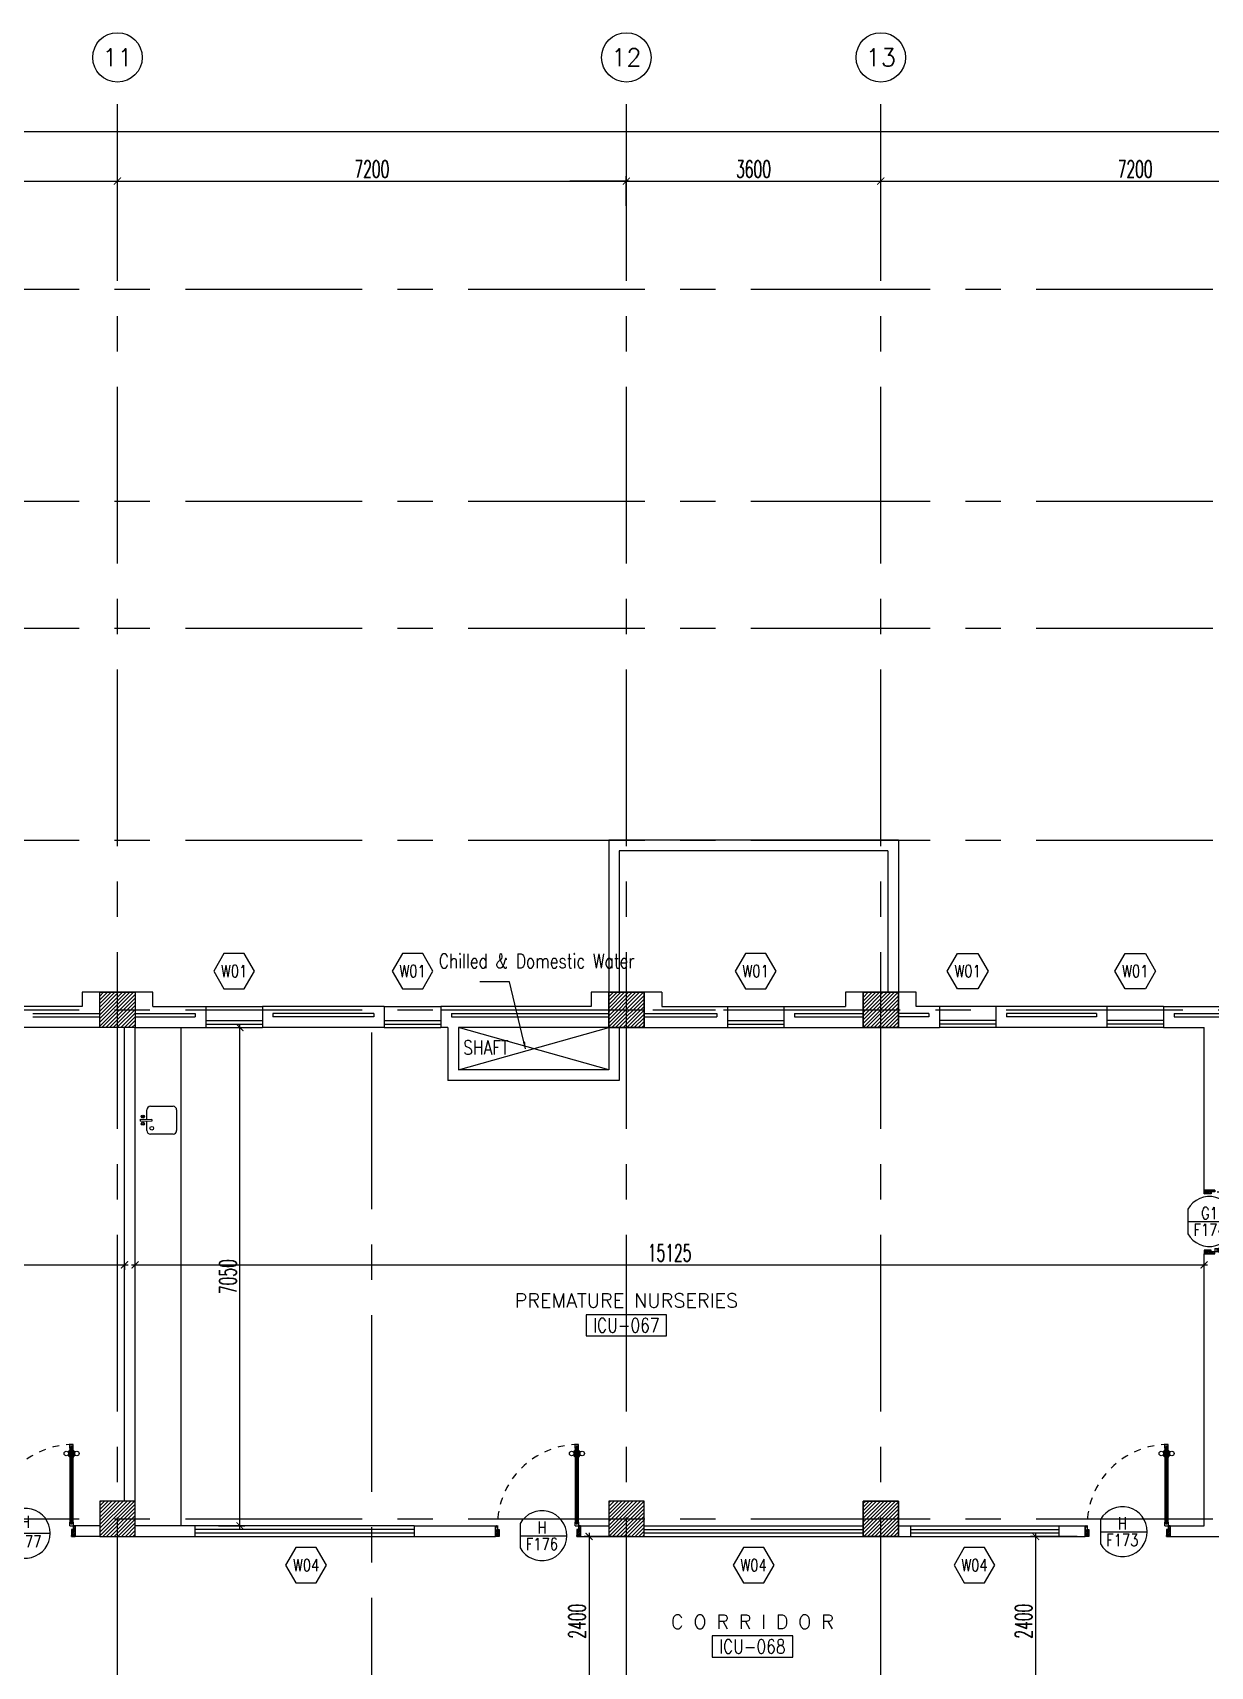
# Model space of a CAD drawing. Extents: x 275967.8 to 276060, y 57291.9 to 57371.4.
# Drawn here: x 276026.38 to 276043.04, y 57348.29 to 57371.41 of the extents above; entities that cross this region are included whole.
import ezdxf
from ezdxf.enums import TextEntityAlignment as Align

# ---------------------------------------------------------------- set-up
doc = ezdxf.new("R2010")
doc.units = 0
doc.header["$MEASUREMENT"] = 0
doc.header["$PDMODE"] = 34
doc.linetypes.add('CENTERX2', pattern=[4, 2.5, -0.5, 0.5, -0.5])
doc.linetypes.add('HIDDEN', pattern=[0.375, 0.25, -0.125])
doc.layers.get('0').update_dxf_attribs({"linetype": 'CONTINUOUS'})
doc.layers.get('DEFPOINTS').update_dxf_attribs({"linetype": 'CONTINUOUS'})
for name, color, linetype in [('AX-CR', 2, 'CONTINUOUS'), ('AX-DIM', 4, 'CONTINUOUS'), ('AX-TXT', 2, 'CONTINUOUS'), ('AXES', 11, 'CENTERX2'), ('COL', 5, 'CONTINUOUS'), ('DIM', 4, 'CONTINUOUS'), ('DOOR', 7, 'CONTINUOUS'), ('DOOR-CR', 2, 'CONTINUOUS'), ('DOOR-NO', 3, 'CONTINUOUS'), ('HAT', 8, 'CONTINUOUS'), ('INSUL', 4, 'CONTINUOUS'), ('NON-MEDICAL', 3, 'CONTINUOUS'), ('PROJ-L', 3, 'CONTINUOUS'), ('RM-BOX', 4, 'CONTINUOUS'), ('RM-NAME', 2, 'CONTINUOUS'), ('RM-NO', 2, 'CONTINUOUS'), ('SHAFT', 3, 'CONTINUOUS'), ('SHAFTS', 4, 'CONTINUOUS'), ('WALL', 2, 'CONTINUOUS'), ('WIN', 3, 'CONTINUOUS'), ('WIN-BOX', 4, 'CONTINUOUS'), ('WIN-NO', 5, 'CONTINUOUS')]:
    doc.layers.add(name, color=color, linetype=linetype)
doc.styles.add('ROMANS', font='ROMANS.shx', dxfattribs={"width": 0.6})
doc.dimstyles.new('STANDARD in', dxfattribs={"dimtxt": 0.24, "dimasz": 0.1, "dimexe": 0.07, "dimexo": 0.05, "dimgap": 0.05, "dimtad": 1, "dimdec": 0, "dimlfac": 1000, "dimzin": 0, "dimdsep": 46, "dimtxsty": 'ROMANS', "dimblk": 'ARCHTICK', "dimcen": 0.05, "dimdle": 0.05, "dimclrd": 4, "dimclre": 4, "dimclrt": 2, "dimadec": 0, "dimazin": 0, "dimtfac": 1, "dimtdec": 0, "dimtmove": 2, "dimatfit": 3, "dimfxl": 0, "dimtolj": 1, "dimtzin": 0, "dimarcsym": 0})

# ---------------------------------------------------------------- blocks, each defined once
blk = doc.blocks.new('*X13')
at = {"color": 0}
for p, q in [((84179, 169934), (84635, 170390)), ((84179, 169987), (84582, 170390)), ((84179, 170040), (84529, 170390)), ((84179, 170093), (84476, 170390)), ((84179, 170146), (84423, 170390)), ((84179, 170199), (84370, 170390)), ((84179, 170252), (84317, 170390)), ((84179, 170305), (84264, 170390)), ((84179, 170358), (84211, 170390)), ((84188, 169890), (84679, 170381)), ((84241, 169890), (84679, 170328)), ((84294, 169890), (84679, 170274)), ((84347, 169890), (84679, 170221)), ((84401, 169890), (84679, 170168)), ((84454, 169890), (84679, 170115)), ((84507, 169890), (84679, 170062)), ((84560, 169890), (84679, 170009)), ((84613, 169890), (84679, 169956)), ((84666, 169890), (84679, 169903))]:
    blk.add_line(p, q, dxfattribs=at)
blk = doc.blocks.new('*X12')
at = {"color": 0}
for p, q in [((80579, 169940), (81029, 170390)), ((80579, 169993), (80976, 170390)), ((80579, 170046), (80923, 170390)), ((80579, 170099), (80870, 170390)), ((80579, 170152), (80817, 170390)), ((80579, 170205), (80764, 170390)), ((80579, 170258), (80711, 170390)), ((80579, 170311), (80658, 170390)), ((80579, 170364), (80605, 170390)), ((80582, 169890), (81079, 170387)), ((80635, 169890), (81079, 170334)), ((80688, 169890), (81079, 170281)), ((80741, 169890), (81079, 170228)), ((80794, 169890), (81079, 170175)), ((80847, 169890), (81079, 170122)), ((80900, 169890), (81079, 170069)), ((80953, 169890), (81079, 170016)), ((81006, 169890), (81079, 169963)), ((81059, 169890), (81079, 169910))]:
    blk.add_line(p, q, dxfattribs=at)
blk = doc.blocks.new('*X11')
at = {"color": 0}
for p, q in [((80579, 177099), (81070, 177590)), ((80579, 177152), (81017, 177590)), ((80579, 177205), (80964, 177590)), ((80579, 177258), (80911, 177590)), ((80579, 177311), (80858, 177590)), ((80579, 177364), (80804, 177590)), ((80579, 177417), (80751, 177590)), ((80579, 177471), (80698, 177590)), ((80579, 177524), (80645, 177590)), ((80579, 177577), (80592, 177590)), ((80623, 177090), (81079, 177546)), ((80676, 177090), (81079, 177493)), ((80729, 177090), (81079, 177440)), ((80782, 177090), (81079, 177387)), ((80835, 177090), (81079, 177334)), ((80888, 177090), (81079, 177281)), ((80941, 177090), (81079, 177228)), ((80994, 177090), (81079, 177175)), ((81047, 177090), (81079, 177122))]:
    blk.add_line(p, q, dxfattribs=at)
blk = doc.blocks.new('*X10')
at = {"color": 0}
for p, q in [((84179, 177093), (84676, 177590)), ((84179, 177146), (84623, 177590)), ((84179, 177199), (84570, 177590)), ((84179, 177252), (84517, 177590)), ((84179, 177305), (84464, 177590)), ((84179, 177358), (84411, 177590)), ((84179, 177411), (84358, 177590)), ((84179, 177464), (84305, 177590)), ((84179, 177517), (84252, 177590)), ((84179, 177570), (84199, 177590)), ((84229, 177090), (84679, 177540)), ((84282, 177090), (84679, 177487)), ((84335, 177090), (84679, 177434)), ((84388, 177090), (84679, 177381)), ((84441, 177090), (84679, 177328)), ((84494, 177090), (84679, 177275)), ((84547, 177090), (84679, 177222)), ((84600, 177090), (84679, 177169)), ((84653, 177090), (84679, 177116))]:
    blk.add_line(p, q, dxfattribs=at)
blk = doc.blocks.new('AXU')
at = {"layer": 'AX-CR'}
blk.add_circle((0, 350), 350, dxfattribs=at)
at = {"layer": 'AX-TXT', "style": 'ROMANS'}
blk.add_attdef('AX', text='', height=250, dxfattribs=at).set_placement((0, 350), align=Align.MIDDLE)
blk = doc.blocks.new('_ARCHTICK')
at = {"color": 0, "linetype": 'ByBlock', "const_width": 0.15}
blk.add_lwpolyline([(-0.5, -0.5), (0.5, 0.5)], dxfattribs=at)
blk = doc.blocks.new('*D649')
at = {"layer": 'AX-DIM', "color": 4, "lineweight": -2, "ltscale": 0.3}
for p, q in [((276034.725, 57369.311), (276038.425, 57369.311)), ((276034.775, 57368.961), (276034.775, 57369.381)), ((276038.375, 57368.961), (276038.375, 57369.381))]:
    blk.add_line(p, q, dxfattribs=at)
at = {"layer": 'DEFPOINTS', "color": 0, "ltscale": 0.3}
for p in [(276038.375, 57369.311), (276034.775, 57368.911), (276038.375, 57368.911)]:
    blk.add_point(p, dxfattribs=at)
at = {"layer": 'AX-DIM', "color": 4, "lineweight": -2, "ltscale": 0.3, "xscale": 0.1, "yscale": 0.1, "zscale": 0.1, "rotation": 180}
blk.add_blockref('_ARCHTICK', (276034.775, 57369.311), dxfattribs=at)
at = {"layer": 'AX-DIM', "color": 4, "lineweight": -2, "ltscale": 0.3, "xscale": 0.1, "yscale": 0.1, "zscale": 0.1}
blk.add_blockref('_ARCHTICK', (276038.375, 57369.311), dxfattribs=at)
at = {"layer": 'AX-DIM', "color": 2, "ltscale": 0.3, "insert": (276036.575, 57369.481), "char_height": 0.24, "attachment_point": 5, "style": 'ROMANS'}
blk.add_mtext('\\A1;3600', dxfattribs=at)
blk = doc.blocks.new('COL50')
at = {"layer": 'COL'}
blk.add_lwpolyline([(-250, 250), (-250, -250), (250, -250), (250, 250)], close=True, dxfattribs=at)
blk = doc.blocks.new('WW1')
at = {"layer": 'WIN-BOX'}
blk.add_lwpolyline([(144, -250), (289, 0), (144, 250), (-144, 250), (-289, 0), (-144, -250)], close=True, dxfattribs=at)
at = {"layer": 'WIN-NO', "style": 'ROMANS', "width": 0.8}
blk.add_attdef('W00', text='', height=170, dxfattribs=at).set_placement((0, 0), align=Align.MIDDLE)
blk = doc.blocks.new('*D648')
at = {"layer": 'AX-DIM', "color": 4, "lineweight": -2, "ltscale": 0.3}
for p, q in [((276038.325, 57369.311), (276045.625, 57369.311)), ((276038.375, 57369.361), (276038.375, 57369.381)), ((276045.575, 57369.361), (276045.575, 57369.381))]:
    blk.add_line(p, q, dxfattribs=at)
at = {"layer": 'DEFPOINTS', "color": 0, "ltscale": 0.3}
for p in [(276038.375, 57369.311), (276045.575, 57369.311), (276045.575, 57369.311)]:
    blk.add_point(p, dxfattribs=at)
at = {"layer": 'AX-DIM', "color": 4, "lineweight": -2, "ltscale": 0.3, "xscale": 0.1, "yscale": 0.1, "zscale": 0.1, "rotation": 180}
blk.add_blockref('_ARCHTICK', (276038.375, 57369.311), dxfattribs=at)
at = {"layer": 'AX-DIM', "color": 4, "lineweight": -2, "ltscale": 0.3, "xscale": 0.1, "yscale": 0.1, "zscale": 0.1}
blk.add_blockref('_ARCHTICK', (276045.575, 57369.311), dxfattribs=at)
at = {"layer": 'AX-DIM', "color": 2, "ltscale": 0.3, "insert": (276041.975, 57369.481), "char_height": 0.24, "attachment_point": 5, "style": 'ROMANS'}
blk.add_mtext('\\A1;7200', dxfattribs=at)
blk = doc.blocks.new('*D132')
at = {"layer": 'AX-DIM', "color": 4, "lineweight": -2, "ltscale": 0.3}
for p, q in [((275978.085, 57369.661), (275978.085, 57370.081)), ((276053.495, 57364.468), (276053.495, 57370.081)), ((275978.035, 57370.011), (276053.545, 57370.011))]:
    blk.add_line(p, q, dxfattribs=at)
at = {"layer": 'DEFPOINTS', "color": 0, "ltscale": 0.3}
for p in [(276053.495, 57370.011), (275978.085, 57369.611), (276053.495, 57364.418)]:
    blk.add_point(p, dxfattribs=at)
at = {"layer": 'AX-DIM', "color": 4, "lineweight": -2, "ltscale": 0.3, "xscale": 0.1, "yscale": 0.1, "zscale": 0.1, "rotation": 180}
blk.add_blockref('_ARCHTICK', (275978.085, 57370.011), dxfattribs=at)
at = {"layer": 'AX-DIM', "color": 4, "lineweight": -2, "ltscale": 0.3, "xscale": 0.1, "yscale": 0.1, "zscale": 0.1}
blk.add_blockref('_ARCHTICK', (276053.495, 57370.011), dxfattribs=at)
at = {"layer": 'AX-DIM', "color": 2, "ltscale": 0.3, "insert": (276016.705, 57370.28), "char_height": 0.24, "attachment_point": 5, "style": 'ROMANS'}
blk.add_mtext('\\A1;75409', dxfattribs=at)
blk = doc.blocks.new('DOOR90')
at = {"layer": 'DOOR', "color": 0, "linetype": 'ByBlock'}
for p, q in [((-150, 0), (-150, -25)), ((-150, 0), (0, 0)), ((0, -50), (0, 0)), ((-1000, -25), (-1000, -75)), ((-1000, -75), (-1000, -25)), ((-950, -25), (-1000, -25)), ((-950, -75), (-1000, -75)), ((-970, -42), (-970, -58)), ((-950, -42), (-970, -42)), ((-950, -58), (-970, -58)), ((-950, -25), (-950, -42)), ((-950, -58), (-950, -75)), ((-918, -25), (-918, -18)), ((-828, -18), (-918, -18)), ((-918, -75), (-918, -82)), ((-828, -82), (-918, -82)), ((-905, -18), (-905, -9)), ((-905, -9), (-840, -9)), ((-905, -18), (-840, -18)), ((-905, -82), (-905, -91)), ((-905, -82), (-840, -82)), ((-905, -91), (-840, -91)), ((-840, -18), (-840, -9)), ((-840, -82), (-840, -91)), ((-828, -25), (-828, -18)), ((-828, -75), (-828, -82)), ((-200, -42), (-200, -25)), ((-200, -25), (-150, -25)), ((-180, -42), (-200, -42)), ((-200, -75), (-200, -58)), ((-200, -58), (-180, -58)), ((-150, -75), (-200, -75)), ((-180, -58), (-180, -42)), ((-150, -75), (-150, -25)), ((-150, -25), (-100, -25)), ((-100, -25), (-100, -50)), ((-100, -50), (0, -50)), ((-150, -900), (-150, -875)), ((-150, -875), (-100, -875)), ((0, -900), (-150, -900)), ((-150, -900), (0, -900)), ((-100, -850), (0, -850)), ((-100, -875), (-100, -850)), ((0, -850), (0, -900))]:
    blk.add_line(p, q, dxfattribs=at)
at = {"layer": 'DOOR', "color": 9, "linetype": 'ByBlock'}
for p, q in [((0, -50), (-114, 0)), ((0, -50), (-40, 0)), ((0, -50), (-100, -37)), ((0, -850), (-114, -900)), ((0, -850), (-100, -863)), ((0, -850), (-40, -900))]:
    blk.add_line(p, q, dxfattribs=at)
at = {"layer": 'DOOR', "linetype": 'ByBlock'}
for p, q in [((-200, -25), (-950, -25)), ((-200, -42), (-950, -42)), ((-200, -58), (-950, -58)), ((-950, -75), (-200, -75))]:
    blk.add_line(p, q, dxfattribs=at)
at = {"layer": 'DOOR', "color": 0, "linetype": 'ByBlock'}
for centre in [(-873, 24), (-873, -124)]:
    blk.add_circle(centre, 32.4, dxfattribs=at)
at = {"layer": 'DOOR', "color": 9, "linetype": 'ByBlock'}
for centre, radius, start, end in [((0, -50), 154, 161.1053, 166.2858), ((0, -50), 134, 158.1598, 169.28), ((0, -50), 94.4, 148.0182, 180), ((0, -50), 74.4, 137.7764, 180), ((0, -50), 114, 154.0838, 167.3774), ((0, -50), 54.4, 113.2074, 180), ((0, -50), 34.4, 90, 180), ((0, -50), 14.4, 90, 180), ((0, -850), 154, 193.7142, 198.8947), ((0, -850), 134, 190.72, 201.8402), ((0, -850), 94.4, 180, 211.9818), ((0, -850), 74.4, 180, 222.2236), ((0, -850), 54.4, 180, 246.7926), ((0, -850), 34.4, 180, 270), ((0, -850), 14.4, 180, 270)]:
    blk.add_arc(centre, radius, start, end, dxfattribs=at)
at = {"layer": 'DOOR', "linetype": 'HIDDEN', "ltscale": 0.5}
blk.add_arc((-150, -25), 850, 180, 270, dxfattribs=at)
blk = doc.blocks.new('DD1')
at = {"layer": 'DOOR-CR'}
blk.add_line((-308, 0), (353, 0), dxfattribs=at)
blk.add_lwpolyline([(-308, -173, 3.820224), (-308, 173)], format="xyb", close=True, dxfattribs=at)
at = {"layer": 'DOOR-NO', "color": 255, "style": 'ROMANS', "width": 0.8}
for tag, p in [('G', (0, 184)), ('000', (0, -141))]:
    blk.add_attdef(tag, text='', height=204, dxfattribs=at).set_placement(p, align=Align.MIDDLE)
blk = doc.blocks.new('RM1')
at = {"layer": 'RM-BOX'}
blk.add_lwpolyline([(570, -200), (-570, -200), (-570, -500), (570, -500)], close=True, dxfattribs=at)
at = {"layer": 'RM-NAME', "style": 'ROMANS'}
for tag, p in [('ROOMNAME1', (0, 324)), ('ROOMNAME2', (0, 0))]:
    blk.add_attdef(tag, text='', height=200, dxfattribs=at).set_placement(p, align=Align.MIDDLE)
at = {"layer": 'RM-NO', "style": 'ROMANS', "width": 0.8}
blk.add_attdef('ROOMNO', text='', height=200, dxfattribs=at).set_placement((0, -350), align=Align.MIDDLE)
blk = doc.blocks.new('*X44')
at = {"color": 0}
for p, q in [((73379, 169899), (73870, 170390)), ((73379, 169952), (73817, 170390)), ((73379, 170005), (73764, 170390)), ((73379, 170058), (73711, 170390)), ((73379, 170111), (73658, 170390)), ((73379, 170164), (73604, 170390)), ((73379, 170217), (73551, 170390)), ((73379, 170271), (73498, 170390)), ((73379, 170324), (73445, 170390)), ((73379, 170377), (73392, 170390)), ((73423, 169890), (73879, 170346)), ((73476, 169890), (73879, 170293)), ((73529, 169890), (73879, 170240)), ((73582, 169890), (73879, 170187)), ((73635, 169890), (73879, 170134)), ((73688, 169890), (73879, 170081)), ((73741, 169890), (73879, 170028)), ((73794, 169890), (73879, 169975)), ((73847, 169890), (73879, 169922))]:
    blk.add_line(p, q, dxfattribs=at)
blk = doc.blocks.new('*X43')
at = {"color": 0}
for p, q in [((73379, 177112), (73857, 177590)), ((73379, 177165), (73804, 177590)), ((73379, 177218), (73751, 177590)), ((73379, 177271), (73698, 177590)), ((73379, 177324), (73645, 177590)), ((73379, 177377), (73592, 177590)), ((73379, 177430), (73539, 177590)), ((73379, 177483), (73486, 177590)), ((73379, 177536), (73433, 177590)), ((73410, 177090), (73879, 177559)), ((73463, 177090), (73879, 177506)), ((73516, 177090), (73879, 177453)), ((73569, 177090), (73879, 177400)), ((73622, 177090), (73879, 177347)), ((73675, 177090), (73879, 177294)), ((73728, 177090), (73879, 177241)), ((73781, 177090), (73879, 177188)), ((73834, 177090), (73879, 177134))]:
    blk.add_line(p, q, dxfattribs=at)
blk = doc.blocks.new('*D635')
at = {"layer": 'AX-DIM', "color": 4, "lineweight": -2, "ltscale": 0.3}
for p, q in [((276020.325, 57369.311), (276027.625, 57369.311)), ((276020.375, 57368.961), (276020.375, 57369.381)), ((276027.575, 57368.961), (276027.575, 57369.381))]:
    blk.add_line(p, q, dxfattribs=at)
at = {"layer": 'DEFPOINTS', "color": 0, "ltscale": 0.3}
for p in [(276027.575, 57369.311), (276020.375, 57368.911), (276027.575, 57368.911)]:
    blk.add_point(p, dxfattribs=at)
at = {"layer": 'AX-DIM', "color": 4, "lineweight": -2, "ltscale": 0.3, "xscale": 0.1, "yscale": 0.1, "zscale": 0.1, "rotation": 180}
blk.add_blockref('_ARCHTICK', (276020.375, 57369.311), dxfattribs=at)
at = {"layer": 'AX-DIM', "color": 4, "lineweight": -2, "ltscale": 0.3, "xscale": 0.1, "yscale": 0.1, "zscale": 0.1}
blk.add_blockref('_ARCHTICK', (276027.575, 57369.311), dxfattribs=at)
at = {"layer": 'AX-DIM', "color": 2, "ltscale": 0.3, "insert": (276023.975, 57369.481), "char_height": 0.24, "attachment_point": 5, "style": 'ROMANS'}
blk.add_mtext('\\A1;7200', dxfattribs=at)
blk = doc.blocks.new('*D634')
at = {"layer": 'AX-DIM', "color": 4, "lineweight": -2, "ltscale": 0.3}
for p, q in [((276027.525, 57369.311), (276034.825, 57369.311)), ((276027.575, 57368.961), (276027.575, 57369.381)), ((276034.775, 57368.961), (276034.775, 57369.381))]:
    blk.add_line(p, q, dxfattribs=at)
at = {"layer": 'DEFPOINTS', "color": 0, "ltscale": 0.3}
for p in [(276034.775, 57369.311), (276027.575, 57368.911), (276034.775, 57368.911)]:
    blk.add_point(p, dxfattribs=at)
at = {"layer": 'AX-DIM', "color": 4, "lineweight": -2, "ltscale": 0.3, "xscale": 0.1, "yscale": 0.1, "zscale": 0.1, "rotation": 180}
blk.add_blockref('_ARCHTICK', (276027.575, 57369.311), dxfattribs=at)
at = {"layer": 'AX-DIM', "color": 4, "lineweight": -2, "ltscale": 0.3, "xscale": 0.1, "yscale": 0.1, "zscale": 0.1}
blk.add_blockref('_ARCHTICK', (276034.775, 57369.311), dxfattribs=at)
at = {"layer": 'AX-DIM', "color": 2, "ltscale": 0.3, "insert": (276031.175, 57369.481), "char_height": 0.24, "attachment_point": 5, "style": 'ROMANS'}
blk.add_mtext('\\A1;7200', dxfattribs=at)
blk = doc.blocks.new('*D633')
at = {"layer": 'AX-DIM', "color": 4, "lineweight": -2, "ltscale": 0.3}
for p, q in [((276034.725, 57369.311), (276038.425, 57369.311)), ((276034.775, 57368.961), (276034.775, 57369.381)), ((276038.375, 57368.961), (276038.375, 57369.381))]:
    blk.add_line(p, q, dxfattribs=at)
at = {"layer": 'DEFPOINTS', "color": 0, "ltscale": 0.3}
for p in [(276038.375, 57369.311), (276034.775, 57368.911), (276038.375, 57368.911)]:
    blk.add_point(p, dxfattribs=at)
at = {"layer": 'AX-DIM', "color": 4, "lineweight": -2, "ltscale": 0.3, "xscale": 0.1, "yscale": 0.1, "zscale": 0.1, "rotation": 180}
blk.add_blockref('_ARCHTICK', (276034.775, 57369.311), dxfattribs=at)
at = {"layer": 'AX-DIM', "color": 4, "lineweight": -2, "ltscale": 0.3, "xscale": 0.1, "yscale": 0.1, "zscale": 0.1}
blk.add_blockref('_ARCHTICK', (276038.375, 57369.311), dxfattribs=at)
at = {"layer": 'AX-DIM', "color": 2, "ltscale": 0.3, "insert": (276036.575, 57369.481), "char_height": 0.24, "attachment_point": 5, "style": 'ROMANS'}
blk.add_mtext('\\A1;3600', dxfattribs=at)
blk = doc.blocks.new('*D492')
at = {"layer": 'DEFPOINTS', "color": 0, "linetype": 'ByBlock', "ltscale": 0.3}
for p in [(276020.625, 57354.033), (276027.675, 57354.033), (276027.675, 57353.975)]:
    blk.add_point(p, dxfattribs=at)
at = {"layer": 'DIM', "color": 4, "linetype": 'ByBlock', "lineweight": -2, "ltscale": 0.3}
for p, q in [((276020.575, 57353.975), (276027.725, 57353.975)), ((276020.625, 57353.983), (276020.625, 57353.905)), ((276027.675, 57353.983), (276027.675, 57353.905))]:
    blk.add_line(p, q, dxfattribs=at)
at = {"layer": 'DIM', "color": 4, "linetype": 'ByBlock', "lineweight": -2, "ltscale": 0.3, "xscale": 0.1, "yscale": 0.1, "zscale": 0.1, "rotation": 180}
blk.add_blockref('_ARCHTICK', (276020.625, 57353.975), dxfattribs=at)
at = {"layer": 'DIM', "color": 4, "linetype": 'ByBlock', "lineweight": -2, "ltscale": 0.3, "xscale": 0.1, "yscale": 0.1, "zscale": 0.1}
blk.add_blockref('_ARCHTICK', (276027.675, 57353.975), dxfattribs=at)
at = {"layer": 'DIM', "color": 2, "linetype": 'ByBlock', "ltscale": 0.3, "insert": (276024.15, 57354.145), "char_height": 0.24, "attachment_point": 5, "style": 'ROMANS'}
blk.add_mtext('\\A1;7050', dxfattribs=at)
blk = doc.blocks.new('*D485')
at = {"layer": 'DEFPOINTS', "color": 0, "linetype": 'ByBlock', "ltscale": 0.3}
for p in [(276042.95, 57353.975), (276027.825, 57353.691), (276042.95, 57353.691)]:
    blk.add_point(p, dxfattribs=at)
at = {"layer": 'WALL', "color": 4, "linetype": 'ByBlock', "lineweight": -2, "ltscale": 0.3}
for p, q in [((276027.775, 57353.975), (276043, 57353.975)), ((276027.825, 57353.741), (276027.825, 57354.045)), ((276042.95, 57353.741), (276042.95, 57354.045))]:
    blk.add_line(p, q, dxfattribs=at)
at = {"layer": 'WALL', "color": 4, "linetype": 'ByBlock', "lineweight": -2, "ltscale": 0.3, "xscale": 0.1, "yscale": 0.1, "zscale": 0.1, "rotation": 180}
blk.add_blockref('_ARCHTICK', (276027.825, 57353.975), dxfattribs=at)
at = {"layer": 'WALL', "color": 4, "linetype": 'ByBlock', "lineweight": -2, "ltscale": 0.3, "xscale": 0.1, "yscale": 0.1, "zscale": 0.1}
blk.add_blockref('_ARCHTICK', (276042.95, 57353.975), dxfattribs=at)
at = {"layer": 'WALL', "color": 2, "linetype": 'ByBlock', "ltscale": 0.3, "insert": (276035.388, 57354.145), "char_height": 0.24, "attachment_point": 5, "style": 'ROMANS'}
blk.add_mtext('\\A1;15125', dxfattribs=at)
blk = doc.blocks.new('*D484')
at = {"layer": 'DEFPOINTS', "color": 0, "linetype": 'ByBlock', "ltscale": 0.3}
for p in [(276028.825, 57357.333), (276029.308, 57357.333), (276028.956, 57350.283)]:
    blk.add_point(p, dxfattribs=at)
at = {"layer": 'WALL', "color": 4, "linetype": 'ByBlock', "lineweight": -2, "ltscale": 0.3}
for p, q in [((276029.308, 57350.233), (276029.308, 57357.383)), ((276028.875, 57357.333), (276029.378, 57357.333)), ((276029.006, 57350.283), (276029.378, 57350.283))]:
    blk.add_line(p, q, dxfattribs=at)
at = {"layer": 'WALL', "color": 4, "linetype": 'ByBlock', "lineweight": -2, "ltscale": 0.3, "xscale": 0.1, "yscale": 0.1, "zscale": 0.1}
for p, rotation in [((276029.308, 57357.333), 90), ((276029.308, 57350.283), 270)]:
    blk.add_blockref('_ARCHTICK', p, dxfattribs=dict(at, rotation=rotation))
at = {"layer": 'WALL', "color": 2, "linetype": 'ByBlock', "ltscale": 0.3, "insert": (276029.138, 57353.808), "char_height": 0.24, "attachment_point": 5, "rotation": 90, "style": 'ROMANS'}
blk.add_mtext('\\A1;7050', dxfattribs=at)
blk = doc.blocks.new('*D465')
at = {"layer": 'DEFPOINTS', "color": 0, "linetype": 'ByBlock', "ltscale": 0.3}
for p in [(276034.888, 57350.133), (276034.249, 57347.733), (276034.799, 57347.733)]:
    blk.add_point(p, dxfattribs=at)
at = {"layer": 'DIM', "color": 4, "linetype": 'ByBlock', "lineweight": -2, "ltscale": 0.3}
for p, q in [((276034.838, 57350.133), (276034.179, 57350.133)), ((276034.249, 57350.183), (276034.249, 57347.683)), ((276034.749, 57347.733), (276034.179, 57347.733))]:
    blk.add_line(p, q, dxfattribs=at)
at = {"layer": 'DIM', "color": 4, "linetype": 'ByBlock', "lineweight": -2, "ltscale": 0.3, "xscale": 0.1, "yscale": 0.1, "zscale": 0.1}
for p, rotation in [((276034.249, 57350.133), 90), ((276034.249, 57347.733), 270)]:
    blk.add_blockref('_ARCHTICK', p, dxfattribs=dict(at, rotation=rotation))
at = {"layer": 'DIM', "color": 2, "linetype": 'ByBlock', "ltscale": 0.3, "insert": (276034.079, 57348.933), "char_height": 0.24, "attachment_point": 5, "rotation": 90, "style": 'ROMANS'}
blk.add_mtext('\\A1;2400', dxfattribs=at)
blk = doc.blocks.new('DOOR100')
at = {"layer": 'DOOR', "color": 0, "linetype": 'ByBlock'}
for p, q in [((-82, 1205), (-91, 1205)), ((-91, 1205), (-91, 1140)), ((-75, 1218), (-82, 1218)), ((-82, 1128), (-82, 1218)), ((-82, 1205), (-82, 1140)), ((-25, 1300), (-75, 1300)), ((-75, 1300), (-25, 1300)), ((-75, 1250), (-75, 1300)), ((-58, 1250), (-75, 1250)), ((-42, 1270), (-58, 1270)), ((-58, 1250), (-58, 1270)), ((-42, 1250), (-42, 1270)), ((-25, 1250), (-42, 1250)), ((-25, 1250), (-25, 1300)), ((-25, 1218), (-18, 1218)), ((-18, 1128), (-18, 1218)), ((-18, 1205), (-9, 1205)), ((-18, 1205), (-18, 1140)), ((-9, 1205), (-9, 1140)), ((-82, 1140), (-91, 1140)), ((-75, 1128), (-82, 1128)), ((-25, 1128), (-18, 1128)), ((-18, 1140), (-9, 1140)), ((-1200, 0), (-1200, 150)), ((-1200, 150), (-1175, 150)), ((-1200, 150), (-1200, 0)), ((-1150, 0), (-1200, 0)), ((-1175, 150), (-1175, 100)), ((-1175, 100), (-1150, 100)), ((-1150, 100), (-1150, 0)), ((-75, 200), (-58, 200)), ((-75, 150), (-75, 200)), ((-75, 150), (-25, 150)), ((-58, 200), (-58, 180)), ((-58, 180), (-42, 180)), ((-50, 100), (-50, 0)), ((-25, 100), (-50, 100)), ((-50, 0), (0, 0)), ((-42, 200), (-25, 200)), ((-42, 180), (-42, 200)), ((-25, 200), (-25, 150)), ((0, 150), (-25, 150)), ((-25, 150), (-25, 100)), ((0, 150), (0, 0))]:
    blk.add_line(p, q, dxfattribs=at)
at = {"layer": 'DOOR', "linetype": 'ByBlock'}
for p, q in [((-75, 1250), (-75, 200)), ((-58, 200), (-58, 1250)), ((-42, 200), (-42, 1250)), ((-25, 200), (-25, 1250)), ((0, 0), (0, 150))]:
    blk.add_line(p, q, dxfattribs=at)
at = {"layer": 'DOOR', "color": 9, "linetype": 'ByBlock'}
for p, q in [((-1150, 0), (-1200, 114)), ((-1150, 0), (-1200, 40)), ((-1150, 0), (-1163, 100)), ((-50, 0), (0, 114)), ((-50, 0), (-37, 100)), ((-50, 0), (0, 40))]:
    blk.add_line(p, q, dxfattribs=at)
at = {"layer": 'DOOR', "color": 0, "linetype": 'ByBlock'}
for centre in [(-124, 1173), (24, 1173)]:
    blk.add_circle(centre, 32.4, dxfattribs=at)
at = {"layer": 'DOOR', "linetype": 'HIDDEN', "ltscale": 0.5}
blk.add_arc((-25, 150), 1150, 90, 180.0001, dxfattribs=at)
at = {"layer": 'DOOR', "color": 9, "linetype": 'ByBlock'}
for centre, radius, start, end in [((-1150, 0), 154, 103.7142, 108.8947), ((-1150, 0), 134, 100.72, 111.8402), ((-1150, 0), 94.4, 90, 121.9818), ((-1150, 0), 74.4, 90, 132.2236), ((-1150, 0), 54.4, 90, 156.7926), ((-1150, 0), 34.4, 90, 180), ((-1150, 0), 14.4, 90, 180), ((-50, 0), 94.4, 58.0182, 90), ((-50, 0), 74.4, 47.7764, 90), ((-50, 0), 54.4, 23.2074, 90), ((-50, 0), 34.4, 0, 90), ((-50, 0), 14.4, 0, 90), ((-50, 0), 134, 68.1598, 79.28), ((-50, 0), 114, 64.0838, 77.3774), ((-50, 0), 154, 71.1053, 76.2858)]:
    blk.add_arc(centre, radius, start, end, dxfattribs=at)
blk = doc.blocks.new('*D801')
at = {"layer": 'DEFPOINTS', "color": 0, "linetype": 'ByBlock', "ltscale": 0.3}
for p in [(276041.204, 57350.133), (276040.565, 57347.733), (276041.115, 57347.733)]:
    blk.add_point(p, dxfattribs=at)
at = {"layer": 'DIM', "color": 4, "linetype": 'ByBlock', "lineweight": -2, "ltscale": 0.3}
for p, q in [((276041.154, 57350.133), (276040.495, 57350.133)), ((276040.565, 57350.183), (276040.565, 57347.683)), ((276041.065, 57347.733), (276040.495, 57347.733))]:
    blk.add_line(p, q, dxfattribs=at)
at = {"layer": 'DIM', "color": 4, "linetype": 'ByBlock', "lineweight": -2, "ltscale": 0.3, "xscale": 0.1, "yscale": 0.1, "zscale": 0.1}
for p, rotation in [((276040.565, 57350.133), 90), ((276040.565, 57347.733), 270)]:
    blk.add_blockref('_ARCHTICK', p, dxfattribs=dict(at, rotation=rotation))
at = {"layer": 'DIM', "color": 2, "linetype": 'ByBlock', "ltscale": 0.3, "insert": (276040.395, 57348.933), "char_height": 0.24, "attachment_point": 5, "rotation": 90, "style": 'ROMANS'}
blk.add_mtext('\\A1;2400', dxfattribs=at)

msp = doc.modelspace()

# ---------------------------------------------------------------- linework, layer by layer
at = {"layer": 'AX-DIM'}
for p, q in [((276034.8155, 57369.3113), (276033.9755, 57369.3113)), ((276038.2955, 57369.3113), (276039.277, 57369.3113))]:
    msp.add_line(p, q, dxfattribs=at)
at = {"layer": 'AXES'}
for p, q in [((276027.5755, 57291.8986), (276027.5755, 57370.7113)), ((276034.7755, 57291.8986), (276034.7755, 57370.7113)), ((276034.7755, 57291.8986), (276034.7755, 57370.7113)), ((276038.3755, 57291.8986), (276038.3755, 57370.7113)), ((276038.3755, 57291.8986), (276038.3755, 57370.7113)), ((275968.5355, 57367.7829), (276036.5755, 57367.7829)), ((276036.5755, 57367.7829), (276052.7755, 57367.7829)), ((275968.5355, 57364.7829), (276036.5755, 57364.7829)), ((276036.5755, 57364.7829), (276052.7755, 57364.7829)), ((275968.5355, 57362.9829), (276036.5755, 57362.9829)), ((276036.5755, 57362.9829), (276052.7755, 57362.9829)), ((275968.5355, 57359.9829), (276036.5755, 57359.9829)), ((276036.5755, 57359.9829), (276052.7755, 57359.9829)), ((275968.5355, 57357.5829), (276036.6043, 57357.5829)), ((276031.1755, 57298.7629), (276031.1755, 57357.5829)), ((276032.1505, 57357.5829), (276059.3451, 57357.5829)), ((275968.5355, 57350.3829), (276036.5755, 57350.3829)), ((276036.5755, 57350.3829), (276052.7955, 57350.3829))]:
    msp.add_line(p, q, dxfattribs=at)
at = {"layer": 'COL'}
for points in [[(276027.3255, 57357.3329), (276027.3255, 57357.8329), (276027.8255, 57357.8329), (276027.8255, 57357.3329)], [(276034.5255, 57357.3329), (276034.5255, 57357.8329), (276035.0255, 57357.8329), (276035.0255, 57357.3329)], [(276034.5255, 57357.3329), (276034.5255, 57357.8329), (276035.0255, 57357.8329), (276035.0255, 57357.3329)], [(276038.1255, 57357.3329), (276038.1255, 57357.8329), (276038.6255, 57357.8329), (276038.6255, 57357.3329)]]:
    msp.add_lwpolyline(points, close=True, dxfattribs=at)
at = {"layer": 'INSUL'}
for p, q in [((276026.3755, 57357.5329), (276027.3255, 57357.5329)), ((276026.3755, 57357.4829), (276027.3255, 57357.4829)), ((276027.8255, 57357.5329), (276028.6755, 57357.5329)), ((276027.8255, 57357.4829), (276028.6755, 57357.4829)), ((276028.6755, 57357.5329), (276028.6755, 57357.4829)), ((276031.2005, 57357.5329), (276029.7755, 57357.5329)), ((276029.7755, 57357.5329), (276029.7755, 57357.4829)), ((276031.2005, 57357.4829), (276029.7755, 57357.4829)), ((276031.2005, 57357.5329), (276031.2005, 57357.4829)), ((276032.3005, 57357.5329), (276034.5255, 57357.5329)), ((276032.3005, 57357.5329), (276032.3005, 57357.4829)), ((276032.3005, 57357.5329), (276034.5255, 57357.5329)), ((276032.3005, 57357.5329), (276032.3005, 57357.4829)), ((276032.3005, 57357.4829), (276034.5255, 57357.4829)), ((276032.3005, 57357.4829), (276034.5255, 57357.4829)), ((276035.0255, 57357.5329), (276036.0543, 57357.5329)), ((276035.0255, 57357.4829), (276036.0543, 57357.4829)), ((276036.0543, 57357.5329), (276036.0543, 57357.4829)), ((276036.0543, 57357.5329), (276036.0543, 57357.4829)), ((276037.1543, 57357.5329), (276037.1543, 57357.4829)), ((276037.1543, 57357.5329), (276038.1255, 57357.5329)), ((276037.1543, 57357.5329), (276037.1543, 57357.4829)), ((276037.1543, 57357.5329), (276038.1255, 57357.5329)), ((276037.1543, 57357.4829), (276038.1255, 57357.4829)), ((276037.1543, 57357.4829), (276038.1255, 57357.4829)), ((276037.7755, 57357.5329), (276038.1255, 57357.5329)), ((276037.7755, 57357.5329), (276038.1255, 57357.5329)), ((276037.7755, 57357.4829), (276038.1255, 57357.4829)), ((276037.7755, 57357.4829), (276038.1255, 57357.4829)), ((276039.0543, 57357.5329), (276038.6255, 57357.5329)), ((276039.0543, 57357.4829), (276038.6255, 57357.4829)), ((276039.0543, 57357.5329), (276039.0543, 57357.4829)), ((276039.0543, 57357.5329), (276039.0543, 57357.4829)), ((276040.1543, 57357.5329), (276040.1543, 57357.4829)), ((276041.4255, 57357.5329), (276040.1543, 57357.5329)), ((276041.4255, 57357.4829), (276040.1543, 57357.4829)), ((276041.4255, 57357.5329), (276041.4255, 57357.4829)), ((276042.5255, 57357.5329), (276045.3255, 57357.5329)), ((276042.5255, 57357.5329), (276042.5255, 57357.4829)), ((276042.5255, 57357.4829), (276045.3255, 57357.4829))]:
    msp.add_line(p, q, dxfattribs=at)
at = {"layer": 'NON-MEDICAL'}
for p, q in [((276028.4755, 57350.2829), (276028.4755, 57357.3329)), ((276028.0412, 57356.2191), (276028.3623, 57356.2191)), ((276027.9031, 57356.0388), (276028.0584, 57356.0327)), ((276027.9031, 57356.0067), (276027.9031, 57356.0388)), ((276027.9031, 57356.0067), (276028.0584, 57356.0128)), ((276027.9913, 57356.0327), (276027.9913, 57356.1692)), ((276027.9913, 57355.8763), (276027.9913, 57356.0128)), ((276028.4122, 57356.1692), (276028.4122, 57355.8763)), ((276028.3623, 57355.8264), (276028.0412, 57355.8264))]:
    msp.add_line(p, q, dxfattribs=at)
for centre, radius in [((276027.9342, 57356.0725), 0.0217), ((276027.9342, 57355.973), 0.0217), ((276027.9342, 57356.0725), 0.014), ((276027.9342, 57355.973), 0.014), ((276028.0608, 57355.9083), 0.0255)]:
    msp.add_circle(centre, radius, dxfattribs=at)
for centre, radius, start, end in [((276028.0412, 57356.1692), 0.0499, 90, 180), ((276028.3623, 57356.1692), 0.0499, 0, 90), ((276028.0584, 57356.0228), 0.00997, 270, 90), ((276028.0412, 57355.8763), 0.0499, 180, 270), ((276028.3623, 57355.8763), 0.0499, 270, 0)]:
    msp.add_arc(centre, radius, start, end, dxfattribs=at)
at = {"layer": 'PROJ-L', "linetype": 'Continuous'}
for p, q in [((276034.5255, 57359.9829), (276034.5255, 57357.8329)), ((276038.6255, 57359.9829), (276034.5255, 57359.9829)), ((276038.6255, 57359.9829), (276034.5255, 57359.9829)), ((276034.5255, 57359.9829), (276034.5255, 57357.8329)), ((276038.6255, 57359.9829), (276038.6255, 57357.8329)), ((276038.6255, 57359.9829), (276038.6255, 57357.8329)), ((276038.4755, 57359.8329), (276034.6755, 57359.8329)), ((276038.4755, 57359.8329), (276034.6755, 57359.8329)), ((276034.6755, 57359.8329), (276034.6755, 57357.8329)), ((276034.6755, 57359.8329), (276034.6755, 57357.8329)), ((276038.4755, 57359.8329), (276038.4755, 57357.8329)), ((276038.4755, 57359.8329), (276038.4755, 57357.8329))]:
    msp.add_line(p, q, dxfattribs=at)
at = {"layer": 'SHAFT', "linetype": 'ByBlock'}
for p, q in [((276034.5255, 57356.7329), (276032.4005, 57357.3329)), ((276032.4005, 57356.7329), (276034.5255, 57357.3329))]:
    msp.add_line(p, q, dxfattribs=at)
at = {"layer": 'WALL'}
for p, q in [((276027.0755, 57357.8329), (276027.0755, 57357.6329)), ((276028.0755, 57357.8329), (276027.0755, 57357.8329)), ((276028.0755, 57357.6329), (276028.0755, 57357.8329)), ((276034.2755, 57357.8329), (276034.2755, 57357.6329)), ((276035.2755, 57357.8329), (276034.2755, 57357.8329)), ((276035.2755, 57357.8329), (276035.2755, 57357.6329)), ((276037.8755, 57357.8329), (276037.8755, 57357.6329)), ((276038.8755, 57357.8329), (276037.8755, 57357.8329)), ((276038.8755, 57357.6329), (276038.8755, 57357.8329)), ((276027.0755, 57357.6329), (276026.2255, 57357.6329)), ((276028.0755, 57357.6329), (276028.8255, 57357.6329)), ((276028.8255, 57357.6329), (276028.8255, 57357.3329)), ((276031.3505, 57357.6329), (276029.6255, 57357.6329)), ((276029.6255, 57357.6329), (276029.6255, 57357.3329)), ((276031.3505, 57357.6329), (276031.3505, 57357.3329)), ((276032.1505, 57357.6329), (276032.1505, 57357.3329)), ((276034.2755, 57357.6329), (276032.1505, 57357.6329)), ((276035.2755, 57357.6329), (276036.2043, 57357.6329)), ((276036.2043, 57357.6329), (276036.2043, 57357.3329)), ((276037.0043, 57357.6329), (276037.8755, 57357.6329)), ((276037.0043, 57357.6329), (276037.0043, 57357.3329)), ((276039.2043, 57357.6329), (276038.8755, 57357.6329)), ((276039.2043, 57357.6329), (276039.2043, 57357.3329)), ((276040.0043, 57357.6329), (276040.0043, 57357.3329)), ((276041.5755, 57357.6329), (276040.0043, 57357.6329)), ((276041.5755, 57357.6329), (276041.5755, 57357.3329)), ((276042.3755, 57357.6329), (276045.0755, 57357.6329)), ((276042.3755, 57357.6329), (276042.3755, 57357.3329)), ((276027.3255, 57357.3329), (276026.2255, 57357.3329)), ((276027.6755, 57350.6329), (276027.6755, 57357.3329)), ((276027.8255, 57350.6329), (276027.8255, 57357.3329)), ((276027.8255, 57357.3329), (276028.8255, 57357.3329)), ((276031.3505, 57357.3329), (276029.6255, 57357.3329)), ((276032.2505, 57357.3329), (276032.1505, 57357.3329)), ((276032.2505, 57357.3329), (276032.1505, 57357.3329)), ((276032.2505, 57357.3329), (276032.2505, 57356.5829)), ((276034.5255, 57357.3329), (276032.4005, 57357.3329)), ((276034.5255, 57357.3329), (276032.4005, 57357.3329)), ((276032.4005, 57357.3329), (276032.4005, 57356.7329)), ((276034.5255, 57357.3329), (276034.5255, 57356.7329)), ((276034.6755, 57357.3329), (276034.6755, 57356.5829)), ((276035.0255, 57357.3329), (276036.2043, 57357.3329)), ((276037.0043, 57357.3329), (276039.2043, 57357.3329)), ((276037.7755, 57357.3329), (276038.1255, 57357.3329)), ((276041.5755, 57357.3329), (276040.0043, 57357.3329)), ((276042.3755, 57357.3329), (276042.9505, 57357.3329)), ((276042.9505, 57355.0329), (276042.9505, 57357.3329)), ((276034.5255, 57356.7329), (276032.4005, 57356.7329)), ((276034.6755, 57356.5829), (276032.2505, 57356.5829)), ((276042.9505, 57350.2829), (276042.9505, 57354.1329)), ((276027.3255, 57350.2829), (276026.9755, 57350.2829)), ((276027.3255, 57350.1329), (276026.9755, 57350.1329))]:
    msp.add_line(p, q, dxfattribs=at)
at = {"layer": 'WALL', "linetype": 'ByBlock'}
for p, q in [((276042.9505, 57355.0329), (276043.1005, 57355.0329)), ((276042.9505, 57354.1329), (276043.1005, 57354.1329)), ((276026.9755, 57350.1329), (276026.9755, 57350.2829)), ((276028.6755, 57350.2829), (276027.8255, 57350.2829)), ((276028.6755, 57350.1329), (276028.6755, 57350.2829)), ((276031.7755, 57350.2829), (276032.9255, 57350.2829)), ((276031.7755, 57350.2829), (276031.7755, 57350.1329)), ((276032.9255, 57350.2829), (276032.9255, 57350.1329)), ((276034.1255, 57350.2829), (276034.1255, 57350.1329)), ((276034.1255, 57350.2829), (276034.5255, 57350.2829)), ((276034.1255, 57350.2829), (276034.1255, 57350.1329)), ((276035.0255, 57350.1329), (276035.0255, 57350.2829)), ((276038.1255, 57350.1329), (276038.1255, 57350.2829)), ((276038.6255, 57350.2829), (276038.8007, 57350.2829)), ((276038.8007, 57350.1329), (276038.8007, 57350.2829)), ((276040.9007, 57350.2829), (276041.2687, 57350.2829)), ((276040.9007, 57350.1329), (276040.9007, 57350.2829)), ((276041.2687, 57350.2829), (276041.2687, 57350.1329)), ((276042.4687, 57350.2829), (276042.4687, 57350.1329)), ((276042.4687, 57350.2829), (276042.9505, 57350.2829)), ((276027.8255, 57350.1329), (276028.6755, 57350.1329)), ((276031.7755, 57350.1329), (276032.9255, 57350.1329)), ((276034.1255, 57350.1329), (276034.5255, 57350.1329)), ((276038.6255, 57350.1329), (276038.8007, 57350.1329)), ((276040.9007, 57350.1329), (276041.2687, 57350.1329)), ((276042.4687, 57350.1329), (276045.3255, 57350.1329))]:
    msp.add_line(p, q, dxfattribs=at)
at = {"layer": 'WALL', "linetype": 'ByBlock', "ltscale": 0.3}
for points in [[(276027.3255, 57357.8329), (276027.8255, 57357.8329), (276027.8255, 57357.3329), (276027.3255, 57357.3329)], [(276035.0255, 57357.8329), (276034.5255, 57357.8329), (276034.5255, 57357.3329), (276035.0255, 57357.3329)], [(276038.6255, 57357.8329), (276038.1255, 57357.8329), (276038.1255, 57357.3329), (276038.6255, 57357.3329)], [(276027.8255, 57350.6329), (276027.3255, 57350.6329), (276027.3255, 57350.1329), (276027.8255, 57350.1329)], [(276035.0255, 57350.6329), (276034.5255, 57350.6329), (276034.5255, 57350.1329), (276035.0255, 57350.1329)], [(276038.6255, 57350.1329), (276038.1255, 57350.1329), (276038.1255, 57350.6329), (276038.6255, 57350.6329)]]:
    msp.add_lwpolyline(points, close=True, dxfattribs=at)
at = {"layer": 'WIN'}
for p, q in [((276028.8255, 57357.6329), (276029.6255, 57357.6329)), ((276031.3505, 57357.6329), (276032.1505, 57357.6329)), ((276036.2043, 57357.6329), (276037.0043, 57357.6329)), ((276040.0043, 57357.6329), (276039.2043, 57357.6329)), ((276039.3059, 57357.6329), (276039.2043, 57357.6329)), ((276042.3755, 57357.6329), (276041.5755, 57357.6329)), ((276028.8255, 57357.4329), (276029.6255, 57357.4329)), ((276028.8255, 57357.3829), (276029.6255, 57357.3829)), ((276031.3505, 57357.4329), (276032.1505, 57357.4329)), ((276031.3505, 57357.3829), (276032.1505, 57357.3829)), ((276036.2043, 57357.4329), (276037.0043, 57357.4329)), ((276036.2043, 57357.3829), (276037.0043, 57357.3829)), ((276040.0043, 57357.4329), (276039.2043, 57357.4329)), ((276040.0043, 57357.3829), (276039.2043, 57357.3829)), ((276042.3755, 57357.4329), (276041.5755, 57357.4329)), ((276042.3755, 57357.3829), (276041.5755, 57357.3829)), ((276028.8255, 57357.3329), (276029.6255, 57357.3329)), ((276031.3505, 57357.3329), (276032.1505, 57357.3329)), ((276036.2043, 57357.3329), (276037.0043, 57357.3329)), ((276040.0043, 57357.3329), (276039.2043, 57357.3329)), ((276042.3755, 57357.3329), (276041.5755, 57357.3329))]:
    msp.add_line(p, q, dxfattribs=at)
at = {"layer": 'WIN', "linetype": 'ByBlock'}
for p, q in [((276031.7755, 57350.2829), (276028.6755, 57350.2829)), ((276031.7755, 57350.2329), (276028.6755, 57350.2329)), ((276035.0255, 57350.2829), (276038.1255, 57350.2829)), ((276035.0255, 57350.2329), (276038.1255, 57350.2329)), ((276038.8007, 57350.2829), (276040.9007, 57350.2829)), ((276038.8007, 57350.2329), (276040.9007, 57350.2329)), ((276028.6755, 57350.1829), (276031.7755, 57350.1829)), ((276028.6755, 57350.1329), (276031.7755, 57350.1329)), ((276035.0255, 57350.1829), (276038.1255, 57350.1829)), ((276035.0255, 57350.1329), (276038.1255, 57350.1329)), ((276038.8007, 57350.1829), (276040.9007, 57350.1829)), ((276038.8007, 57350.1329), (276040.9007, 57350.1329))]:
    msp.add_line(p, q, dxfattribs=at)

# ---------------------------------------------------------------- block references
at = {"layer": 'AXES', "xscale": 0.001, "yscale": 0.001, "zscale": 0.001}
for p, values in [((276027.5755, 57370.7113), {'AX': '11'}), ((276034.7755, 57370.7113), {'AX': '12'}), ((276034.7755, 57370.7113), {'AX': '12'}), ((276038.3755, 57370.7113), {'AX': '13'}), ((276038.3755, 57370.7113), {'AX': '13'})]:
    msp.add_blockref('AXU', p, dxfattribs=at).add_auto_attribs(values)
at = {"layer": 'COL', "xscale": 0.001, "yscale": 0.001, "zscale": 0.001}
for p in [(276027.5755, 57350.3829), (276034.7755, 57350.3829), (276038.3755, 57350.3829)]:
    msp.add_blockref('COL50', p, dxfattribs=at)
at = {"layer": 'DOOR', "color": 0, "linetype": 'ByBlock', "xscale": 0.001, "yscale": 0.001, "zscale": 0.001, "rotation": 180}
msp.add_blockref('DOOR90', (276042.9505, 57354.1329), dxfattribs=at)
at = {"layer": 'DOOR', "xscale": 0.001, "yscale": 0.001, "zscale": 0.001}
for p in [(276026.9755, 57350.1329), (276034.1255, 57350.1329), (276042.4687, 57350.1329)]:
    msp.add_blockref('DOOR100', p, dxfattribs=at)
at = {"layer": 'DOOR-NO'}
ref = msp.add_blockref('DD1', (276043.0267, 57354.5892), dxfattribs=dict(at, xscale=0.001, yscale=0.001, zscale=0.001))
ref.add_attrib('G', 'G1', dxfattribs={"height": 0.17, "style": 'ROMANS', "width": 0.8}).set_placement((276043.0267, 57354.7072), align=Align.MIDDLE)
ref.add_attrib('000', 'F174', dxfattribs={"height": 0.17, "style": 'ROMANS', "width": 0.8}).set_placement((276043.0267, 57354.4714), align=Align.MIDDLE)
ref = msp.add_blockref('DD1', (276026.2718, 57350.1778), dxfattribs=dict(at, xscale=0.001, yscale=0.001, zscale=0.001))
ref.add_attrib('G', 'H', dxfattribs={"height": 0.17, "style": 'ROMANS', "width": 0.8}).set_placement((276026.2718, 57350.3401), align=Align.MIDDLE)
ref.add_attrib('000', 'F177', dxfattribs={"height": 0.17, "style": 'ROMANS', "width": 0.8}).set_placement((276026.2718, 57350.0599), align=Align.MIDDLE)
ref = msp.add_blockref('DD1', (276033.5808, 57350.1432), dxfattribs=dict(at, xscale=0.001, yscale=0.001, zscale=0.001))
ref.add_attrib('G', 'H', dxfattribs={"height": 0.17, "style": 'ROMANS', "width": 0.8}).set_placement((276033.5808, 57350.2611), align=Align.MIDDLE)
ref.add_attrib('000', 'F176', dxfattribs={"height": 0.17, "style": 'ROMANS', "width": 0.8}).set_placement((276033.5808, 57350.0253), align=Align.MIDDLE)
ref = msp.add_blockref('DD1', (276041.7936, 57350.2), dxfattribs=dict(at, xscale=0.001, yscale=0.001, zscale=0.001))
ref.add_attrib('G', 'H', dxfattribs={"height": 0.17, "style": 'ROMANS', "width": 0.8}).set_placement((276041.7936, 57350.318), align=Align.MIDDLE)
ref.add_attrib('000', 'F173', dxfattribs={"height": 0.17, "style": 'ROMANS', "width": 0.8}).set_placement((276041.7936, 57350.0822), align=Align.MIDDLE)
at = {"layer": 'HAT', "xscale": 0.001, "yscale": 0.001, "zscale": 0.001}
for name in ['*X43', '*X11', '*X10', '*X44', '*X12', '*X13']:
    msp.add_blockref(name, (275953.9463, 57180.2432), dxfattribs=at)
at = {"layer": 'RM-NAME', "xscale": 0.001, "yscale": 0.001, "zscale": 0.001}
for p, values in [((276034.7755, 57353.4705), {'ROOMNO': 'ICU-067', 'ROOMNAME2': 'PREMATURE NURSERIES'}), ((276036.5586, 57348.9239), {'ROOMNO': 'ICU-068', 'ROOMNAME2': 'C O R R I D O R'})]:
    msp.add_blockref('RM1', p, dxfattribs=at).add_auto_attribs(values)
at = {"layer": 'WIN-NO', "xscale": 0.001, "yscale": 0.001, "zscale": 0.001}
for p, values in [((276029.2255, 57358.1329), {'W00': 'W01'}), ((276031.7505, 57358.1329), {'W00': 'W01'}), ((276036.6043, 57358.1329), {'W00': 'W01'}), ((276036.6043, 57358.1329), {'W00': 'W01'}), ((276030.2439, 57349.7269), {'W00': 'W04'}), ((276036.5755, 57349.7269), {'W00': 'W04'}), ((276039.7007, 57349.7269), {'W00': 'W04'})]:
    msp.add_blockref('WW1', p, dxfattribs=at).add_auto_attribs(values)
at = {"layer": 'WIN-NO'}
ref = msp.add_blockref('WW1', (276039.6043, 57358.1329), dxfattribs=dict(at, xscale=-0.001, yscale=0.001, zscale=0.001))
ref.add_attrib('W00', 'W01', dxfattribs={"height": 0.17, "style": 'ROMANS', "width": 0.8}).set_placement((276039.6043, 57358.1329), align=Align.MIDDLE)
ref = msp.add_blockref('WW1', (276041.9755, 57358.1329), dxfattribs=dict(at, xscale=-0.001, yscale=0.001, zscale=0.001))
ref.add_attrib('W00', 'W01', dxfattribs={"height": 0.17, "style": 'ROMANS', "width": 0.8}).set_placement((276041.9755, 57358.1329), align=Align.MIDDLE)

# ---------------------------------------------------------------- texts
at = {"layer": 'RM-NAME', "style": 'ROMANS', "width": 0.8}
msp.add_text('SHAFT', height=0.2, dxfattribs=at).set_placement((276032.7895, 57357.0505), align=Align.MIDDLE)
at = {"layer": 'SHAFTS', "style": 'ROMANS', "width": 0.8}
msp.add_text('Chilled & Domestic Water', height=0.2, dxfattribs=at).set_placement((276033.5065, 57358.28), align=Align.MIDDLE)

# ---------------------------------------------------------------- dimensions: what is measured, and where the dimension line sits
at = {"layer": 'AX-DIM'}
dim = msp.add_linear_dim(base=(276053.4947, 57370.0113), p1=(275978.0855, 57369.6113), p2=(276053.4947, 57364.4182), dimstyle='STANDARD in', dxfattribs=at)
dim.commit()
dim.dimension.update_dxf_attribs({"geometry": '*D132', "text_midpoint": (276016.7055, 57370.2801), "dimtype": 160})
for base, p1, p2, picture, middle in [((276027.5755, 57369.3113), (276020.3755, 57368.9113), (276027.5755, 57368.9113), '*D635', (276023.9755, 57369.4813)), ((276034.7755, 57369.3113), (276027.5755, 57368.9113), (276034.7755, 57368.9113), '*D634', (276031.1755, 57369.4813)), ((276038.3755, 57369.3113), (276034.7755, 57368.9113), (276038.3755, 57368.9113), '*D649', (276036.5755, 57369.4813)), ((276038.3755, 57369.3113), (276034.7755, 57368.9113), (276038.3755, 57368.9113), '*D633', (276036.5755, 57369.4813)), ((276045.5755, 57369.3113), (276038.3755, 57369.3113), (276045.5755, 57369.3113), '*D648', (276041.9755, 57369.4813))]:
    dim = msp.add_linear_dim(base=base, p1=p1, p2=p2, dimstyle='STANDARD in', dxfattribs=at)
    dim.commit()
    dim.dimension.update_dxf_attribs({"geometry": picture, "text_midpoint": middle})
at = {"layer": 'DIM', "linetype": 'ByBlock', "ltscale": 0.3}
dim = msp.add_linear_dim(base=(276027.6755, 57353.9754), p1=(276020.6255, 57354.0329), p2=(276027.6755, 57354.0329), dimstyle='STANDARD in', dxfattribs=at)
dim.commit()
dim.dimension.update_dxf_attribs({"geometry": '*D492', "text_midpoint": (276024.1505, 57354.1454)})
for base, p1, p2, picture, middle in [((276034.2485, 57347.7329), (276034.8876, 57350.1329), (276034.7987, 57347.7329), '*D465', (276034.0785, 57348.9329)), ((276040.5649, 57347.7329), (276041.2039, 57350.1329), (276041.1151, 57347.7329), '*D801', (276040.3949, 57348.9329))]:
    dim = msp.add_linear_dim(base=base, p1=p1, p2=p2, angle=90, dimstyle='STANDARD in', dxfattribs=at)
    dim.commit()
    dim.dimension.update_dxf_attribs({"geometry": picture, "text_midpoint": middle})
at = {"layer": 'WALL', "linetype": 'ByBlock', "ltscale": 0.3}
dim = msp.add_linear_dim(base=(276029.308, 57357.3329), p1=(276028.9559, 57350.2829), p2=(276028.8255, 57357.3329), angle=90, dimstyle='STANDARD in', dxfattribs=at)
dim.commit()
dim.dimension.update_dxf_attribs({"geometry": '*D484', "text_midpoint": (276029.138, 57353.8079)})
dim = msp.add_linear_dim(base=(276042.9505, 57353.9754), p1=(276027.8255, 57353.6911), p2=(276042.9505, 57353.6911), dimstyle='STANDARD in', dxfattribs=at)
dim.commit()
dim.dimension.update_dxf_attribs({"geometry": '*D485', "text_midpoint": (276035.388, 57354.1454)})

# ---------------------------------------------------------------- leaders
at = {"layer": 'SHAFT', "color": 6, "linetype": 'ByBlock', "ltscale": 0.3}
msp.add_leader([(276033.3505, 57357.0329), (276033.1204, 57357.9815), (276032.7008, 57357.9815)], dimstyle='STANDARD in', dxfattribs=at)

doc.saveas('drawing.dxf')
